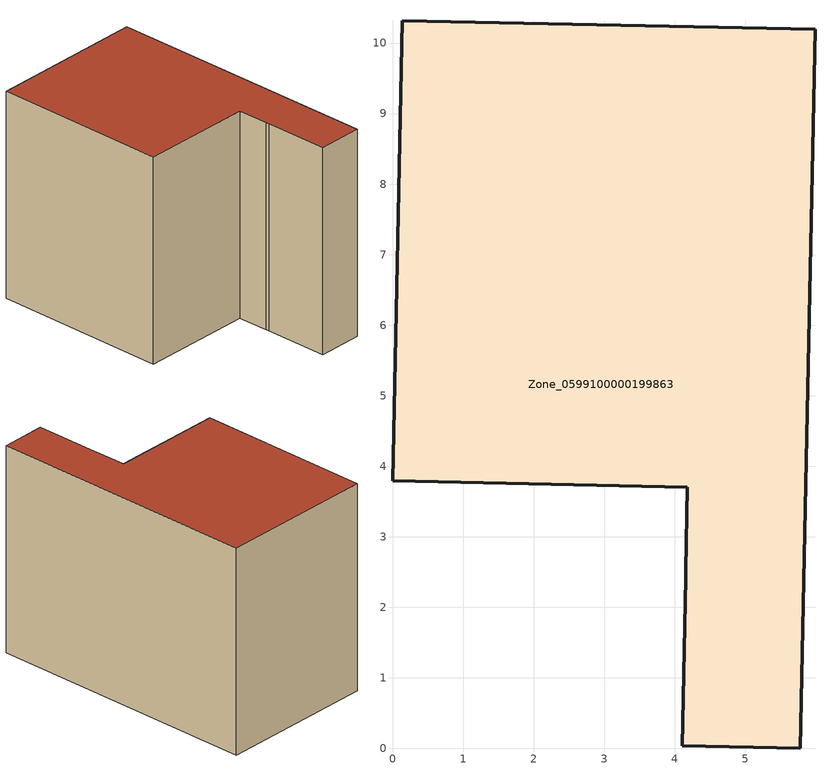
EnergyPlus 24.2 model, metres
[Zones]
Zone_0599100000199863
 floor ground (C_G): 4.18,3.71 0,3.79 0.14,10.32 5.99,10.2 5.78,0 4.11,0.04 4.16,2.42 4.16,2.53 z0
 wall outside (C_F): 5.99,10.2 0.14,10.32 0,3.79 4.18,3.71 4.16,2.53 4.16,2.42 4.11,0.04 5.78,0 5.99,10.2 z0:7.76
 roof outside (C_R): 4.18,3.71 4.16,2.53 4.16,2.42 4.11,0.04 5.78,0 5.99,10.2 0.14,10.32 0,3.79 z7.76
[BUILDING]
Pand.0599100000199863: North Axis=0; Terrain=City; Loads Convergence Tolerance Value=0.04; Temperature Convergence Tolerance Value=0.4; Solar Distribution=FullExterior; Maximum Number of Warmup Days=25; Minimum Number of Warmup Days=1
[Site:Location]
Rotterdam.The.Hague.AP_ZH_NLD Design_Conditions: Latitude=51.96; Longitude=4.45; Time Zone=1; Elevation=-4.5
[SITE:GROUNDTEMPERATURE:BUILDINGSURFACE]
18, 18, 18, 18, 18, 18, 18, 18, 18, 18, 18, 18
[MATERIAL] Thermal Absorptance=0.9; Solar Absorptance=0.7; Visible Absorptance=0.7
Name | Roughness | Thickness | Conductivity | Density | Specific Heat
G.TC.1946 | MediumSmooth | 0.15 | 1 | 540 | 1210
F.TC.1946 | Rough | 0.3 | 0.857143 | 1920 | 840
R.TC.1946 | MediumRough | 0.2 | 0.909091 | 1500 | 1000
[CONSTRUCTION]
C_G: G.TC.1946
C_F: F.TC.1946
C_R: R.TC.1946
[ZONE]
Zone_0599100000199863: Type=1; Multiplier=1; Ceiling Height=Autocalculate; Volume=Autocalculate; Floor Area=autocalculate; Part of Total Floor Area=Yes
[ZONEINFILTRATION:DESIGNFLOWRATE]
Infil_Zone_0599100000199863: Zone or ZoneList or Space or SpaceList=Zone_0599100000199863; Schedule=AlwaysOn; Design Flow Rate Calculation Method=Flow/Area; Flow Rate per Floor Area=0.003; Constant Term Coefficient=1; Temperature Term Coefficient=0; Velocity Term Coefficient=0; Velocity Squared Term Coefficient=0
[HVACTEMPLATE:ZONE:IDEALLOADSAIRSYSTEM]
Zone_0599100000199863: Maximum Heating Supply Air Temperature=50; Minimum Cooling Supply Air Temperature=13; Maximum Heating Supply Air Humidity Ratio=0.0156; Minimum Cooling Supply Air Humidity Ratio=0.0077; Heating Limit=NoLimit; Cooling Limit=NoLimit; Dehumidification Control Type=ConstantSensibleHeatRatio; Cooling Sensible Heat Ratio=0.7; Dehumidification Setpoint=60; Humidification Control Type=None; Humidification Setpoint=30; Outdoor Air Method=None; Outdoor Air Flow Rate per Person=0.00944; Outdoor Air Flow Rate per Zone Floor Area=0; Outdoor Air Flow Rate per Zone=0; Demand Controlled Ventilation Type=None; Outdoor Air Economizer Type=NoEconomizer; Heat Recovery Type=None; Sensible Heat Recovery Effectiveness=0.7; Latent Heat Recovery Effectiveness=0.65
[ZONECONTROL:THERMOSTAT]
ThermostatControl_Zone_0599100000199863: Zone or ZoneList=Zone_0599100000199863; Control Type Schedule=DualSetpointControlType; Control 1=Thermostat_Zone_0599100000199863; Temperature Difference Between Cutout And Setpoint=0
[THERMOSTATSETPOINT:DUALSETPOINT]
Thermostat_Zone_0599100000199863: Heating Setpoint Temperature Schedule=HeatingSetpoint_Zone_0599100000199863; Cooling Setpoint Temperature Schedule=CoolingSetpoint_Zone_0599100000199863
[SCHEDULE:COMPACT]
HeatingSetpoint_Zone_0599100000199863: Through: 12/31, For: AllDays, Until: 24:00, 21
CoolingSetpoint_Zone_0599100000199863: Through: 12/31, For: AllDays, Until: 24:00, 24
DualSetpointControlType: Through: 12/31, For: AllDays, Until: 24:00, 4
AlwaysOn: Through: 12/31, For: AllDays, Until: 24:00, 1
